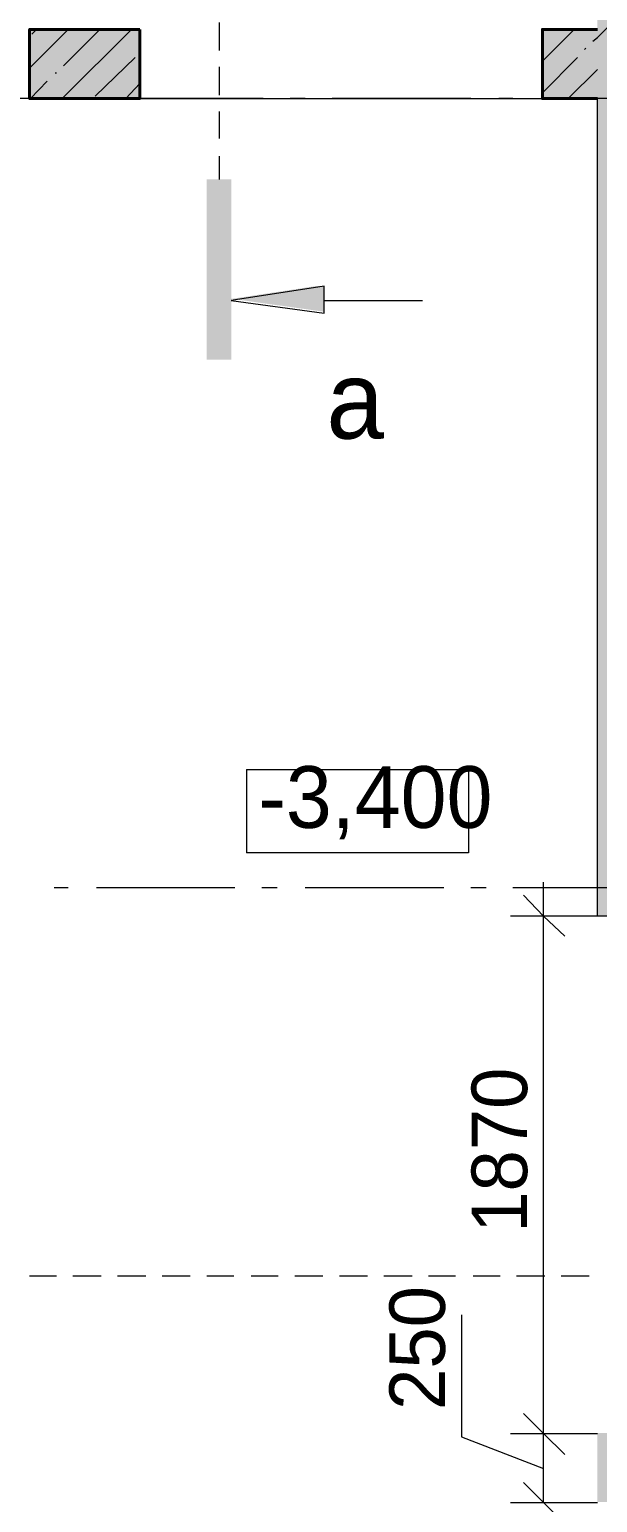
# Model space of a CAD drawing. Header units: millimetres. Extents: x -401725 to 250493, y 305116 to 802890.
# Drawn here: x -375130.545 to -375129.738, y 508976.454 to 508978.547 of the extents above; entities that cross this region are included whole.
import ezdxf

# ---------------------------------------------------------------- set-up
doc = ezdxf.new("R2010")
doc.units = ezdxf.units.MM
doc.layers.add('PDF _Геометрия', color=7, linetype='Continuous', true_color=0x1d1d1d)
doc.layers.add('PDF _Сплошная заливка', color=7, linetype='Continuous', true_color=0xffffff)
doc.layers.add('PDF _Текст', color=7, linetype='Continuous')

msp = doc.modelspace()

# ---------------------------------------------------------------- hatches: boundary and pattern name
at = {"layer": 'PDF _Сплошная заливка', "transparency": 33554559}
h = msp.add_hatch(color=256, dxfattribs=at)
h.paths.add_polyline_path([(-375130.3883, 508978.4493), (-375130.3883, 508978.5476), (-375130.545, 508978.5476), (-375130.545, 508978.4493)])
h.paths.add_polyline_path([(-375129.8167, 508978.5476), (-375129.8167, 508978.4493), (-375129.7383, 508978.4493), (-375129.7383, 508978.5476)])
msp.add_hatch(color=7, dxfattribs=at).paths.add_polyline_path([(-375130.185, 508978.1543), (-375130.1267, 508978.146), (-375130.1267, 508978.1826), (-375130.1367, 508978.1826), (-375130.1483, 508978.181), (-375130.1583, 508978.1793), (-375130.17, 508978.1776), (-375130.18, 508978.176), (-375130.2033, 508978.1726), (-375130.2133, 508978.171), (-375130.225, 508978.1693), (-375130.235, 508978.1676), (-375130.2583, 508978.1643), (-375130.245, 508978.1627), (-375130.1983, 508978.156)])

# ---------------------------------------------------------------- linework, layer by layer
at = {"layer": 'PDF _Геометрия', "lineweight": 9}
for points in [[(-375129.7447, 508978.5305), (-375129.7381, 508978.5355), (-375129.6881, 508978.5854)], [(-375130.5447, 508978.4921), (-375130.4897, 508978.5471)], [(-375130.5414, 508978.5405), (-375130.5347, 508978.5471)], [(-375130.4981, 508978.4488), (-375130.3997, 508978.5471)], [(-375130.4964, 508978.4955), (-375130.4447, 508978.5471)], [(-375129.8164, 508978.5021), (-375129.7714, 508978.5471)], [(-375130.4514, 508978.4521), (-375130.3947, 508978.5071)], [(-375129.8164, 508978.4571), (-375129.7664, 508978.5071)], [(-375129.7564, 508978.5188), (-375129.7547, 508978.5205)], [(-375130.5081, 508978.4855), (-375130.5064, 508978.4855)], [(-375129.7797, 508978.4488), (-375129.7381, 508978.4904)], [(-375130.5431, 508978.4488), (-375130.5197, 508978.4738)], [(-375130.4081, 508978.4488), (-375130.3881, 508978.4705)]]:
    msp.add_lwpolyline(points, dxfattribs=at)
at = {"layer": 'PDF _Геометрия', "color": 7, "lineweight": 40}
msp.add_lwpolyline([(-375130.3881, 508978.5471), (-375130.5447, 508978.5471), (-375130.5447, 508978.4488), (-375130.3881, 508978.4488)], close=True, dxfattribs=at)
at = {"layer": 'PDF _Геометрия', "color": 8, "lineweight": 9, "true_color": 0x808080}
for points in [[(-375130.2747, 508978.5171), (-375130.2747, 508978.5571)], [(-375130.2747, 508978.4538), (-375130.2747, 508978.4938)], [(-375130.2747, 508978.3921), (-375130.2747, 508978.4304)], [(-375130.2747, 508978.3338), (-375130.2747, 508978.3671)], [(-375130.5064, 508976.7755), (-375130.5447, 508976.7755)], [(-375130.4431, 508976.7755), (-375130.4831, 508976.7755)], [(-375130.3797, 508976.7755), (-375130.4197, 508976.7755)], [(-375130.3164, 508976.7755), (-375130.3564, 508976.7755)], [(-375130.2547, 508976.7755), (-375130.2931, 508976.7755)], [(-375130.1914, 508976.7755), (-375130.2297, 508976.7755)], [(-375130.1281, 508976.7755), (-375130.1681, 508976.7755)], [(-375130.0647, 508976.7755), (-375130.1047, 508976.7755)], [(-375130.0014, 508976.7755), (-375130.0414, 508976.7755)], [(-375129.9397, 508976.7755), (-375129.9781, 508976.7755)], [(-375129.8764, 508976.7755), (-375129.9147, 508976.7755)], [(-375129.8131, 508976.7755), (-375129.8531, 508976.7755)], [(-375129.7497, 508976.7755), (-375129.7897, 508976.7755)]]:
    msp.add_lwpolyline(points, dxfattribs=at)
at = {"layer": 'PDF _Геометрия', "color": 7, "lineweight": 40}
msp.add_lwpolyline([(-375129.7381, 508978.5471), (-375129.8164, 508978.5471), (-375129.8164, 508978.4488), (-375129.7381, 508978.4488)], dxfattribs=at)
at = {"layer": 'PDF _Геометрия', "color": 7, "lineweight": 9}
for points in [[(-375130.5097, 508978.4488), (-375130.7064, 508978.4488)], [(-375129.7381, 508977.2871), (-375129.7381, 508978.4487), (-375130.5447, 508978.4487)], [(-375130.4497, 508978.4488), (-375130.4714, 508978.4488)], [(-375130.2131, 508978.4488), (-375130.4114, 508978.4488)], [(-375130.1531, 508978.4488), (-375130.1747, 508978.4488)], [(-375129.9181, 508978.4488), (-375130.1147, 508978.4488)], [(-375129.8581, 508978.4488), (-375129.8781, 508978.4488)], [(-375129.6214, 508978.4488), (-375129.8181, 508978.4488)], [(-375130.1264, 508978.1621), (-375129.9864, 508978.1621)], [(-375130.2364, 508977.4955), (-375129.9214, 508977.4955), (-375129.9214, 508977.3771), (-375130.2364, 508977.3771)], [(-375130.2364, 508977.4955), (-375130.2364, 508977.3771)], [(-375129.8614, 508976.5521), (-375129.8147, 508976.5521), (-375129.8147, 508977.3354)], [(-375130.4897, 508977.3271), (-375130.5097, 508977.3271)], [(-375130.2531, 508977.3271), (-375130.4497, 508977.3271)], [(-375130.1931, 508977.3271), (-375130.2147, 508977.3271)], [(-375129.9564, 508977.3271), (-375130.1531, 508977.3271)], [(-375129.8964, 508977.3271), (-375129.9181, 508977.3271)], [(-375129.6597, 508977.3271), (-375129.8581, 508977.3271)], [(-375129.4664, 508977.2871), (-375129.8147, 508977.2871), (-375129.8614, 508977.2871)], [(-375129.9314, 508976.7205), (-375129.9314, 508976.5471)], [(-375129.9314, 508976.5471), (-375129.8147, 508976.5021)], [(-375129.8614, 508976.4538), (-375129.8147, 508976.4538), (-375129.8147, 508976.5521)], [(-375129.8147, 508976.5521), (-375129.7381, 508976.5521)], [(-375129.8147, 508976.4538), (-375129.7381, 508976.4538)]]:
    msp.add_lwpolyline(points, dxfattribs=at)
msp.add_lwpolyline([(-375130.1264, 508978.1821), (-375130.2581, 508978.1621), (-375130.1264, 508978.1438)], close=True, dxfattribs=at)
at = {"layer": 'PDF _Геометрия', "color": 7, "lineweight": 18}
for points in [[(-375129.8431, 508977.3171), (-375129.8147, 508977.2871), (-375129.7847, 508977.2588)], [(-375129.8431, 508976.5805), (-375129.8147, 508976.5521), (-375129.7847, 508976.5221)], [(-375129.8431, 508976.4821), (-375129.8147, 508976.4538), (-375129.7847, 508976.4238)]]:
    msp.add_lwpolyline(points, dxfattribs=at)
at = {"layer": 'PDF _Сплошная заливка', "lineweight": 5, "transparency": 33554559}
for points in [[(-375129.7383, 508979.0009), (-375129.7383, 508977.2877), (-375129.64, 508979.0009), (-375129.64, 508977.2877)], [(-375129.7383, 508976.5527), (-375129.7383, 508976.4544), (-375128.1434, 508976.5527), (-375128.1434, 508976.4544)]]:
    msp.add_solid(points, dxfattribs=at)
at = {"layer": 'PDF _Сплошная заливка', "color": 7, "lineweight": 5, "transparency": 33554559}
msp.add_solid([(-375130.2933, 508978.3343), (-375130.2933, 508978.0777), (-375130.2583, 508978.3343), (-375130.2583, 508978.0777)], dxfattribs=at)

# ---------------------------------------------------------------- texts
at = {"layer": 'PDF _Текст', "attachment_point": 4, "style": ''}
for s, insert, char_height in [('а', (-375130.1231, 508978.0201), 0.1103), ('-3,400', (-375130.2197, 508977.4482), 0.08768)]:
    msp.add_mtext(s, dxfattribs=dict(at, insert=insert, char_height=char_height))
at = {"layer": 'PDF _Текст', "char_height": 0.07891, "attachment_point": 4, "rotation": 90, "style": ''}
for s, insert in [('1870', (-375129.8769, 508976.8371)), ('250', (-375129.9936, 508976.5854))]:
    msp.add_mtext(s, dxfattribs=dict(at, insert=insert))

doc.saveas('drawing.dxf')
